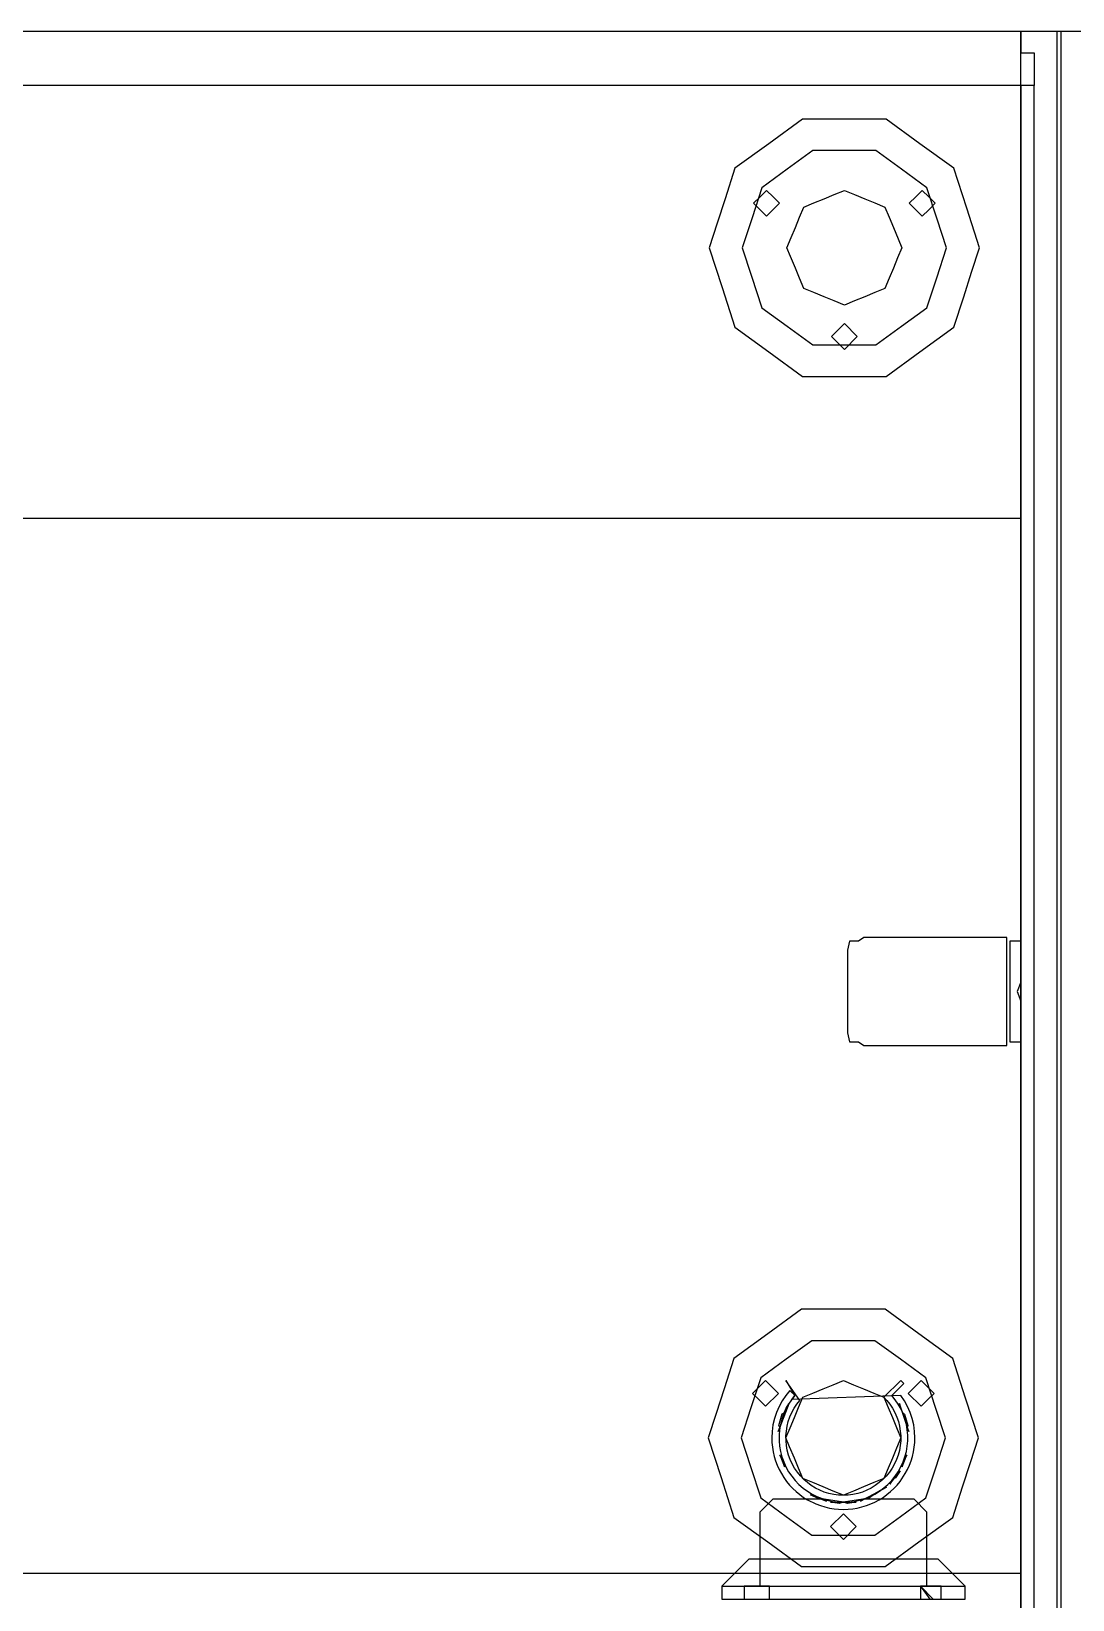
# Model space of a CAD drawing. Extents: x -23.2 to 18.8, y -18.4 to 11.3.
# Drawn here: x -4.6837 to -4.4393, y 0.2249 to 0.5931 of the extents above; entities that cross this region are included whole.
import ezdxf

# ---------------------------------------------------------------- set-up
doc = ezdxf.new("R2010")
doc.units = 0
doc.layers.add('FURNISHINGELEMENT', color=8, linetype='Continuous')

msp = doc.modelspace()

# ---------------------------------------------------------------- linework, layer by layer
at = {"layer": 'FURNISHINGELEMENT'}
for p, q in [((-4.45145, 0.59308, 5.36405), (-4.8134, 0.59308, 5.36405)), ((-4.45145, 0.15493, 5.36405), (-4.45145, 0.59308, 5.36405)), ((-4.45145, 0.59308, 5.36405), (-4.45145, 0.58806, 5.36405)), ((-4.44193, 0.59308, 5.36405), (-4.45145, 0.59308, 5.36405)), ((-4.4334, 0.59308, 5.36405), (-4.44293, 0.59308, 5.36405)), ((-4.44293, 0.59308, 5.36405), (-4.44293, 0.15493, 5.36405)), ((-4.44193, 0.15493, 5.36405), (-4.44193, 0.59308, 5.36405)), ((-4.45145, 0.58806, 5.36405), (-4.44828, 0.58806, 5.36405)), ((-4.44828, 0.58806, 5.36405), (-4.44828, 0.58038, 5.36405)), ((-4.45145, 0.58038, 3.55112), (-4.8134, 0.58038, 3.55112)), ((-4.45145, 0.58038, 4.45759), (-4.8134, 0.58038, 4.45759)), ((-4.45145, 0.58038, 5.05052), (-4.8134, 0.58038, 5.05052)), ((-4.45145, 0.58038, 3.76385), (-4.8134, 0.58038, 3.76385)), ((-4.44828, 0.58038, 3.55112), (-4.45145, 0.58038, 3.55112)), ((-4.44828, 0.58038, 5.36405), (-4.45145, 0.58038, 5.36405)), ((-4.45145, 0.58038, 5.36405), (-4.45145, 0.15493, 5.36405)), ((-4.45145, 0.47878, 4.45759), (-4.45145, 0.58038, 4.45759)), ((-4.45145, 0.23113, 5.05052), (-4.45145, 0.58038, 5.05052)), ((-4.45145, 0.23113, 3.76385), (-4.45145, 0.58038, 3.76385)), ((-4.44828, 0.15493, 3.55112), (-4.44828, 0.58038, 3.55112)), ((-4.50266, 0.57248, 3.5416), (-4.51059, 0.56671, 3.5416)), ((-4.49284, 0.57248, 3.5416), (-4.50266, 0.57248, 3.5416)), ((-4.48303, 0.57248, 3.5416), (-4.49284, 0.57248, 3.5416)), ((-4.4751, 0.56671, 3.5416), (-4.48303, 0.57248, 3.5416)), ((-4.51059, 0.56671, 3.5416), (-4.51853, 0.56095, 3.5416)), ((-4.50025, 0.56509, 3.46351), (-4.50625, 0.56073, 3.46351)), ((-4.49284, 0.56509, 3.46351), (-4.50025, 0.56509, 3.46351)), ((-4.48544, 0.56509, 3.46351), (-4.49284, 0.56509, 3.46351)), ((-4.47944, 0.56073, 3.46351), (-4.48544, 0.56509, 3.46351)), ((-4.46716, 0.56095, 3.5416), (-4.4751, 0.56671, 3.5416)), ((-4.51853, 0.56095, 3.5416), (-4.52085, 0.55379, 3.5416)), ((-4.50625, 0.56073, 3.46351), (-4.51224, 0.55638, 3.46351)), ((-4.47345, 0.55638, 3.46351), (-4.47944, 0.56073, 3.46351)), ((-4.46413, 0.55161, 3.5416), (-4.46716, 0.56095, 3.5416)), ((-4.51224, 0.55638, 3.46351), (-4.51453, 0.54933, 3.46351)), ((-4.47104, 0.54898, 3.46351), (-4.47345, 0.55638, 3.46351)), ((-4.52085, 0.55379, 3.5416), (-4.52272, 0.54804, 3.5416)), ((-4.51415, 0.55272, 3.5416), (-4.51264, 0.55424, 3.5416)), ((-4.51264, 0.55121, 3.5416), (-4.51415, 0.55272, 3.5416)), ((-4.51264, 0.55424, 3.5416), (-4.51112, 0.55575, 3.5416)), ((-4.51112, 0.55575, 3.5416), (-4.5096, 0.55424, 3.5416)), ((-4.50809, 0.55272, 3.5416), (-4.51112, 0.54969, 3.5416)), ((-4.5096, 0.55424, 3.5416), (-4.50809, 0.55272, 3.5416)), ((-4.50237, 0.55181, 3.46351), (-4.49999, 0.5528, 3.46351)), ((-4.49999, 0.5528, 3.46351), (-4.49761, 0.55379, 3.46351)), ((-4.49761, 0.55379, 3.46351), (-4.49523, 0.55477, 3.46351)), ((-4.49523, 0.55477, 3.46351), (-4.49284, 0.55576, 3.46351)), ((-4.49284, 0.55576, 3.46351), (-4.49046, 0.55477, 3.46351)), ((-4.49046, 0.55477, 3.46351), (-4.48808, 0.55379, 3.46351)), ((-4.48808, 0.55379, 3.46351), (-4.4857, 0.5528, 3.46351)), ((-4.4857, 0.5528, 3.46351), (-4.48332, 0.55181, 3.46351)), ((-4.4776, 0.55272, 3.5416), (-4.47609, 0.55424, 3.5416)), ((-4.47457, 0.54969, 3.5416), (-4.4776, 0.55272, 3.5416)), ((-4.47609, 0.55424, 3.5416), (-4.47457, 0.55575, 3.5416)), ((-4.47457, 0.55575, 3.5416), (-4.47305, 0.55424, 3.5416)), ((-4.47305, 0.55424, 3.5416), (-4.47154, 0.55272, 3.5416)), ((-4.47154, 0.55272, 3.5416), (-4.47305, 0.55121, 3.5416)), ((-4.51453, 0.54933, 3.46351), (-4.51682, 0.54228, 3.46351)), ((-4.51112, 0.54969, 3.5416), (-4.51264, 0.55121, 3.5416)), ((-4.50435, 0.54705, 3.46351), (-4.50336, 0.54943, 3.46351)), ((-4.50336, 0.54943, 3.46351), (-4.50237, 0.55181, 3.46351)), ((-4.48332, 0.55181, 3.46351), (-4.48233, 0.54943, 3.46351)), ((-4.48233, 0.54943, 3.46351), (-4.48134, 0.54705, 3.46351)), ((-4.47305, 0.55121, 3.5416), (-4.47457, 0.54969, 3.5416)), ((-4.46887, 0.54228, 3.46351), (-4.47104, 0.54898, 3.46351)), ((-4.4611, 0.54228, 3.5416), (-4.46413, 0.55161, 3.5416)), ((-4.52272, 0.54804, 3.5416), (-4.52459, 0.54228, 3.5416)), ((-4.50533, 0.54467, 3.46351), (-4.50435, 0.54705, 3.46351)), ((-4.48134, 0.54705, 3.46351), (-4.48023, 0.54436, 3.46351)), ((-4.52459, 0.54228, 3.5416), (-4.52156, 0.53295, 3.5416)), ((-4.51682, 0.54228, 3.46351), (-4.51465, 0.53559, 3.46351)), ((-4.50632, 0.54228, 3.46351), (-4.50533, 0.54467, 3.46351)), ((-4.50546, 0.54021, 3.46351), (-4.50632, 0.54228, 3.46351)), ((-4.47937, 0.54228, 3.46351), (-4.48035, 0.5399, 3.46351)), ((-4.48023, 0.54436, 3.46351), (-4.47937, 0.54228, 3.46351)), ((-4.47116, 0.53524, 3.46351), (-4.46887, 0.54228, 3.46351)), ((-4.46297, 0.53653, 3.5416), (-4.4611, 0.54228, 3.5416)), ((-4.50435, 0.53752, 3.46351), (-4.50546, 0.54021, 3.46351)), ((-4.48035, 0.5399, 3.46351), (-4.48134, 0.53752, 3.46351)), ((-4.51465, 0.53559, 3.46351), (-4.51224, 0.52819, 3.46351)), ((-4.50336, 0.53514, 3.46351), (-4.50435, 0.53752, 3.46351)), ((-4.50237, 0.53275, 3.46351), (-4.50336, 0.53514, 3.46351)), ((-4.48233, 0.53514, 3.46351), (-4.48332, 0.53275, 3.46351)), ((-4.48134, 0.53752, 3.46351), (-4.48233, 0.53514, 3.46351)), ((-4.47345, 0.52819, 3.46351), (-4.47116, 0.53524, 3.46351)), ((-4.46483, 0.53078, 3.5416), (-4.46297, 0.53653, 3.5416)), ((-4.52156, 0.53295, 3.5416), (-4.51853, 0.52362, 3.5416)), ((-4.49999, 0.53177, 3.46351), (-4.50237, 0.53275, 3.46351)), ((-4.49761, 0.53078, 3.46351), (-4.49999, 0.53177, 3.46351)), ((-4.49523, 0.52979, 3.46351), (-4.49761, 0.53078, 3.46351)), ((-4.48808, 0.53078, 3.46351), (-4.49046, 0.52979, 3.46351)), ((-4.4857, 0.53177, 3.46351), (-4.48808, 0.53078, 3.46351)), ((-4.48332, 0.53275, 3.46351), (-4.4857, 0.53177, 3.46351)), ((-4.46716, 0.52362, 3.5416), (-4.46483, 0.53078, 3.5416)), ((-4.51224, 0.52819, 3.46351), (-4.50625, 0.52384, 3.46351)), ((-4.49284, 0.52881, 3.46351), (-4.49523, 0.52979, 3.46351)), ((-4.49046, 0.52979, 3.46351), (-4.49284, 0.52881, 3.46351)), ((-4.47944, 0.52384, 3.46351), (-4.47345, 0.52819, 3.46351)), ((-4.51853, 0.52362, 3.5416), (-4.51059, 0.51786, 3.5416)), ((-4.50625, 0.52384, 3.46351), (-4.50025, 0.51948, 3.46351)), ((-4.49588, 0.52145, 3.5416), (-4.49284, 0.52448, 3.5416)), ((-4.49284, 0.52448, 3.5416), (-4.48981, 0.52145, 3.5416)), ((-4.48544, 0.51948, 3.46351), (-4.47944, 0.52384, 3.46351)), ((-4.4751, 0.51786, 3.5416), (-4.46716, 0.52362, 3.5416)), ((-4.50025, 0.51948, 3.46351), (-4.49284, 0.51948, 3.46351)), ((-4.49284, 0.51841, 3.5416), (-4.49588, 0.52145, 3.5416)), ((-4.48981, 0.52145, 3.5416), (-4.49284, 0.51841, 3.5416)), ((-4.49284, 0.51948, 3.46351), (-4.48544, 0.51948, 3.46351)), ((-4.51059, 0.51786, 3.5416), (-4.50266, 0.51209, 3.5416)), ((-4.48303, 0.51209, 3.5416), (-4.4751, 0.51786, 3.5416)), ((-4.50266, 0.51209, 3.5416), (-4.49284, 0.51209, 3.5416)), ((-4.49284, 0.51209, 3.5416), (-4.48303, 0.51209, 3.5416)), ((-4.8134, 0.47878, 4.45759), (-4.45145, 0.47878, 4.45759)), ((-4.49162, 0.37949, 4.96313), (-4.49215, 0.37738, 4.96382)), ((-4.48956, 0.37949, 4.96468), (-4.49162, 0.37949, 4.96313)), ((-4.4883, 0.38036, 4.963), (-4.48956, 0.37949, 4.96468)), ((-4.47625, 0.38036, 4.94702), (-4.4883, 0.38036, 4.963)), ((-4.47543, 0.38036, 4.94634), (-4.47625, 0.38036, 4.94702)), ((-4.4744, 0.38036, 4.94609), (-4.47543, 0.38036, 4.94634)), ((-4.45654, 0.38036, 4.94609), (-4.4744, 0.38036, 4.94609)), ((-4.45474, 0.38036, 4.94684), (-4.45654, 0.38036, 4.94609)), ((-4.45474, 0.35496, 4.94684), (-4.45474, 0.38036, 4.94684)), ((-4.454, 0.37949, 5.01126), (-4.454, 0.37738, 5.01213)), ((-4.45145, 0.37949, 5.01126), (-4.454, 0.37949, 5.01126)), ((-4.45145, 0.37738, 5.01213), (-4.45145, 0.37949, 5.01126)), ((-4.49215, 0.37738, 4.96382), (-4.49215, 0.35794, 4.96382)), ((-4.454, 0.37738, 5.01213), (-4.454, 0.35794, 5.01213)), ((-4.45145, 0.35794, 5.01213), (-4.45145, 0.37738, 5.01213)), ((-4.45145, 0.3699, 4.97973), (-4.45224, 0.36766, 4.9788)), ((-4.45145, 0.3699, 4.97973), (-4.45224, 0.36766, 4.9788)), ((-4.45145, 0.3699, 4.99878), (-4.45224, 0.36766, 4.99785)), ((-4.45145, 0.3699, 4.99878), (-4.45224, 0.36766, 4.99785)), ((-4.45145, 0.36924, 4.97922), (-4.45145, 0.3699, 4.97973)), ((-4.45145, 0.36924, 4.97922), (-4.45145, 0.3699, 4.97973)), ((-4.45145, 0.36924, 4.99827), (-4.45145, 0.3699, 4.99878)), ((-4.45145, 0.36924, 4.99827), (-4.45145, 0.3699, 4.99878)), ((-4.45145, 0.36848, 4.97891), (-4.45145, 0.36924, 4.97922)), ((-4.45145, 0.36848, 4.97891), (-4.45145, 0.36924, 4.97922)), ((-4.45145, 0.36848, 4.99796), (-4.45145, 0.36924, 4.99827)), ((-4.45145, 0.36848, 4.99796), (-4.45145, 0.36924, 4.99827)), ((-4.45145, 0.36684, 4.97891), (-4.45145, 0.36848, 4.97891)), ((-4.45145, 0.36684, 4.97891), (-4.45145, 0.36848, 4.97891)), ((-4.45145, 0.36684, 4.99796), (-4.45145, 0.36848, 4.99796)), ((-4.45145, 0.36684, 4.99796), (-4.45145, 0.36848, 4.99796)), ((-4.45224, 0.36766, 4.9788), (-4.45145, 0.36542, 4.97973)), ((-4.45224, 0.36766, 4.9788), (-4.45145, 0.36542, 4.97973)), ((-4.45224, 0.36766, 4.99785), (-4.45145, 0.36542, 4.99878)), ((-4.45224, 0.36766, 4.99785), (-4.45145, 0.36542, 4.99878)), ((-4.45145, 0.36607, 4.97922), (-4.45145, 0.36684, 4.97891)), ((-4.45145, 0.36607, 4.97922), (-4.45145, 0.36684, 4.97891)), ((-4.45145, 0.36607, 4.99827), (-4.45145, 0.36684, 4.99796)), ((-4.45145, 0.36607, 4.99827), (-4.45145, 0.36684, 4.99796)), ((-4.45145, 0.36542, 4.97973), (-4.45145, 0.36607, 4.97922)), ((-4.45145, 0.36542, 4.97973), (-4.45145, 0.36607, 4.97922)), ((-4.45145, 0.36542, 4.99878), (-4.45145, 0.36607, 4.99827)), ((-4.45145, 0.36542, 4.99878), (-4.45145, 0.36607, 4.99827)), ((-4.49215, 0.35794, 4.96382), (-4.49162, 0.35583, 4.96313)), ((-4.454, 0.35794, 5.01213), (-4.454, 0.35583, 5.01126)), ((-4.45145, 0.35583, 5.01126), (-4.45145, 0.35794, 5.01213)), ((-4.49162, 0.35583, 4.96313), (-4.48956, 0.35583, 4.96468)), ((-4.48956, 0.35583, 4.96468), (-4.4883, 0.35496, 4.963)), ((-4.4883, 0.35496, 4.963), (-4.47625, 0.35496, 4.94702)), ((-4.47625, 0.35496, 4.94702), (-4.47543, 0.35496, 4.94634)), ((-4.47543, 0.35496, 4.94634), (-4.4744, 0.35496, 4.94609)), ((-4.4744, 0.35496, 4.94609), (-4.45654, 0.35496, 4.94609)), ((-4.45654, 0.35496, 4.94609), (-4.45474, 0.35496, 4.94684)), ((-4.454, 0.35583, 5.01126), (-4.45145, 0.35583, 5.01126)), ((-4.5029, 0.29308, 3.5416), (-4.51083, 0.28731, 3.5416)), ((-4.49309, 0.29308, 3.5416), (-4.5029, 0.29308, 3.5416)), ((-4.48328, 0.29308, 3.5416), (-4.49309, 0.29308, 3.5416)), ((-4.47534, 0.28731, 3.5416), (-4.48328, 0.29308, 3.5416)), ((-4.51083, 0.28731, 3.5416), (-4.51877, 0.28155, 3.5416)), ((-4.4674, 0.28155, 3.5416), (-4.47534, 0.28731, 3.5416)), ((-4.5005, 0.28569, 3.46351), (-4.50649, 0.28133, 3.46351)), ((-4.49309, 0.28569, 3.46351), (-4.5005, 0.28569, 3.46351)), ((-4.48568, 0.28569, 3.46351), (-4.49309, 0.28569, 3.46351)), ((-4.47968, 0.28133, 3.46351), (-4.48568, 0.28569, 3.46351)), ((-4.51877, 0.28155, 3.5416), (-4.5211, 0.27439, 3.5416)), ((-4.50649, 0.28133, 3.46351), (-4.51249, 0.27698, 3.46351)), ((-4.47369, 0.27698, 3.46351), (-4.47968, 0.28133, 3.46351)), ((-4.46437, 0.27221, 3.5416), (-4.4674, 0.28155, 3.5416)), ((-4.51249, 0.27698, 3.46351), (-4.51477, 0.26993, 3.46351)), ((-4.51288, 0.27484, 3.5416), (-4.51136, 0.27635, 3.5416)), ((-4.51136, 0.27635, 3.5416), (-4.50985, 0.27484, 3.5416)), ((-4.50334, 0.27169, 3.51393), (-4.50657, 0.27638, 3.51393)), ((-4.50657, 0.27638, 3.51393), (-4.50446, 0.27284, 3.51393)), ((-4.49547, 0.27537, 3.46351), (-4.49309, 0.27636, 3.46351)), ((-4.49309, 0.27636, 3.46351), (-4.4907, 0.27537, 3.46351)), ((-4.47961, 0.27638, 3.51393), (-4.48357, 0.27242, 3.51393)), ((-4.47887, 0.27565, 3.51393), (-4.47961, 0.27638, 3.51393)), ((-4.47633, 0.27484, 3.5416), (-4.47481, 0.27635, 3.5416)), ((-4.47481, 0.27635, 3.5416), (-4.4733, 0.27484, 3.5416)), ((-4.47128, 0.26958, 3.46351), (-4.47369, 0.27698, 3.46351)), ((-4.5211, 0.27439, 3.5416), (-4.52297, 0.26864, 3.5416)), ((-4.5144, 0.27332, 3.5416), (-4.51288, 0.27484, 3.5416)), ((-4.51288, 0.27181, 3.5416), (-4.5144, 0.27332, 3.5416)), ((-4.50833, 0.27332, 3.5416), (-4.51136, 0.27029, 3.5416)), ((-4.50985, 0.27484, 3.5416), (-4.50833, 0.27332, 3.5416)), ((-4.50661, 0.27285, 3.51118), (-4.50745, 0.27158, 3.51118)), ((-4.50565, 0.27403, 3.51118), (-4.50661, 0.27285, 3.51118)), ((-4.50517, 0.27352, 3.51141), (-4.50565, 0.27403, 3.51118)), ((-4.50446, 0.27284, 3.51393), (-4.50526, 0.27184, 3.51393)), ((-4.47957, 0.27285, 3.51118), (-4.50521, 0.2719, 3.51163)), ((-4.50521, 0.2719, 3.51163), (-4.50447, 0.27282, 3.51163)), ((-4.50467, 0.27305, 3.51163), (-4.50517, 0.27352, 3.51141)), ((-4.50447, 0.27282, 3.51163), (-4.50467, 0.27305, 3.51163)), ((-4.50262, 0.27241, 3.46351), (-4.50023, 0.2734, 3.46351)), ((-4.50023, 0.2734, 3.46351), (-4.49785, 0.27439, 3.46351)), ((-4.49785, 0.27439, 3.46351), (-4.49547, 0.27537, 3.46351)), ((-4.4907, 0.27537, 3.46351), (-4.48832, 0.27439, 3.46351)), ((-4.48832, 0.27439, 3.46351), (-4.48594, 0.2734, 3.46351)), ((-4.48594, 0.2734, 3.46351), (-4.48356, 0.27241, 3.46351)), ((-4.48169, 0.27284, 3.51393), (-4.47887, 0.27565, 3.51393)), ((-4.48089, 0.27184, 3.51393), (-4.48169, 0.27284, 3.51393)), ((-4.47872, 0.27158, 3.51118), (-4.47957, 0.27285, 3.51118)), ((-4.47784, 0.27332, 3.5416), (-4.47633, 0.27484, 3.5416)), ((-4.47481, 0.27029, 3.5416), (-4.47784, 0.27332, 3.5416)), ((-4.4733, 0.27484, 3.5416), (-4.47178, 0.27332, 3.5416)), ((-4.47178, 0.27332, 3.5416), (-4.4733, 0.27181, 3.5416)), ((-4.51477, 0.26993, 3.46351), (-4.51706, 0.26288, 3.46351)), ((-4.51136, 0.27029, 3.5416), (-4.51288, 0.27181, 3.5416)), ((-4.50879, 0.26885, 3.51118), (-4.50926, 0.2674, 3.51118)), ((-4.50818, 0.27024, 3.51118), (-4.50879, 0.26885, 3.51118)), ((-4.50589, 0.2709, 3.51163), (-4.50843, 0.26435, 3.51163)), ((-4.50745, 0.27158, 3.51118), (-4.50818, 0.27024, 3.51118)), ((-4.50659, 0.26965, 3.51393), (-4.50712, 0.26848, 3.51393)), ((-4.507, 0.26876, 3.51163), (-4.50649, 0.26985, 3.51163)), ((-4.50597, 0.27077, 3.51393), (-4.50659, 0.26965, 3.51393)), ((-4.50649, 0.26985, 3.51163), (-4.50589, 0.2709, 3.51163)), ((-4.50526, 0.27184, 3.51393), (-4.50597, 0.27077, 3.51393)), ((-4.50564, 0.2678, 3.51393), (-4.50518, 0.26884, 3.51393)), ((-4.50518, 0.26884, 3.51393), (-4.50463, 0.26984, 3.51393)), ((-4.50463, 0.26984, 3.51393), (-4.504, 0.27079, 3.51393)), ((-4.50459, 0.26765, 3.46351), (-4.5036, 0.27003, 3.46351)), ((-4.504, 0.27079, 3.51393), (-4.50334, 0.27169, 3.51393)), ((-4.5036, 0.27003, 3.46351), (-4.50262, 0.27241, 3.46351)), ((-4.48357, 0.27242, 3.51393), (-4.48287, 0.27167, 3.51393)), ((-4.48356, 0.27241, 3.46351), (-4.48257, 0.27003, 3.46351)), ((-4.48287, 0.27167, 3.51393), (-4.48216, 0.27078, 3.51393)), ((-4.48257, 0.27003, 3.46351), (-4.48158, 0.26765, 3.46351)), ((-4.48216, 0.27078, 3.51393), (-4.48154, 0.26983, 3.51393)), ((-4.48154, 0.26983, 3.51393), (-4.48099, 0.26883, 3.51393)), ((-4.48099, 0.26883, 3.51393), (-4.48053, 0.26778, 3.51393)), ((-4.48018, 0.27078, 3.51393), (-4.48089, 0.27184, 3.51393)), ((-4.47955, 0.26966, 3.51393), (-4.48018, 0.27078, 3.51393)), ((-4.47994, 0.27092, 3.51163), (-4.47966, 0.26986, 3.51163)), ((-4.47775, 0.26435, 3.51163), (-4.47994, 0.27092, 3.51163)), ((-4.47966, 0.26986, 3.51163), (-4.47914, 0.26877, 3.51163)), ((-4.47903, 0.26849, 3.51393), (-4.47955, 0.26966, 3.51393)), ((-4.47799, 0.27024, 3.51118), (-4.47872, 0.27158, 3.51118)), ((-4.47739, 0.26885, 3.51118), (-4.47799, 0.27024, 3.51118)), ((-4.47691, 0.2674, 3.51118), (-4.47739, 0.26885, 3.51118)), ((-4.4733, 0.27181, 3.5416), (-4.47481, 0.27029, 3.5416)), ((-4.46911, 0.26288, 3.46351), (-4.47128, 0.26958, 3.46351)), ((-4.46134, 0.26288, 3.5416), (-4.46437, 0.27221, 3.5416)), ((-4.52297, 0.26864, 3.5416), (-4.52483, 0.26288, 3.5416)), ((-4.50961, 0.26591, 3.51118), (-4.50981, 0.26441, 3.51118)), ((-4.50926, 0.2674, 3.51118), (-4.50961, 0.26591, 3.51118)), ((-4.50843, 0.26435, 3.51163), (-4.508, 0.26529, 3.51163)), ((-4.50822, 0.26579, 3.51163), (-4.50744, 0.2685, 3.51163)), ((-4.508, 0.26529, 3.51163), (-4.50822, 0.26579, 3.51163)), ((-4.50786, 0.26603, 3.51393), (-4.50807, 0.26477, 3.51393)), ((-4.50754, 0.26727, 3.51393), (-4.50786, 0.26603, 3.51393)), ((-4.50712, 0.26848, 3.51393), (-4.50754, 0.26727, 3.51393)), ((-4.50744, 0.2685, 3.51163), (-4.507, 0.26876, 3.51163)), ((-4.50656, 0.26288, 3.46351), (-4.50558, 0.26527, 3.46351)), ((-4.50647, 0.26449, 3.51393), (-4.50628, 0.26561, 3.51393)), ((-4.50628, 0.26561, 3.51393), (-4.50601, 0.26672, 3.51393)), ((-4.50601, 0.26672, 3.51393), (-4.50564, 0.2678, 3.51393)), ((-4.50558, 0.26527, 3.46351), (-4.50459, 0.26765, 3.46351)), ((-4.48158, 0.26765, 3.46351), (-4.48047, 0.26496, 3.46351)), ((-4.48053, 0.26778, 3.51393), (-4.48016, 0.26671, 3.51393)), ((-4.48016, 0.26671, 3.51393), (-4.47989, 0.2656, 3.51393)), ((-4.47989, 0.2656, 3.51393), (-4.47971, 0.26448, 3.51393)), ((-4.47914, 0.26877, 3.51163), (-4.47873, 0.26848, 3.51163)), ((-4.4786, 0.26728, 3.51393), (-4.47903, 0.26849, 3.51393)), ((-4.47873, 0.26848, 3.51163), (-4.47795, 0.26577, 3.51163)), ((-4.47828, 0.26604, 3.51393), (-4.4786, 0.26728, 3.51393)), ((-4.47807, 0.26478, 3.51393), (-4.47828, 0.26604, 3.51393)), ((-4.47795, 0.26577, 3.51163), (-4.47814, 0.26529, 3.51163)), ((-4.47814, 0.26529, 3.51163), (-4.47775, 0.26435, 3.51163)), ((-4.47657, 0.26591, 3.51118), (-4.47691, 0.2674, 3.51118)), ((-4.47636, 0.26441, 3.51118), (-4.47657, 0.26591, 3.51118)), ((-4.52483, 0.26288, 3.5416), (-4.5218, 0.25355, 3.5416)), ((-4.51706, 0.26288, 3.46351), (-4.51489, 0.25619, 3.46351)), ((-4.50981, 0.26441, 3.51118), (-4.50988, 0.26288, 3.51118)), ((-4.50988, 0.26288, 3.51118), (-4.50985, 0.26179, 3.51118)), ((-4.50985, 0.26179, 3.51118), (-4.50974, 0.26069, 3.51118)), ((-4.50807, 0.26477, 3.51393), (-4.50818, 0.26349, 3.51393)), ((-4.50818, 0.26349, 3.51393), (-4.50818, 0.26221, 3.51393)), ((-4.50818, 0.26221, 3.51393), (-4.50806, 0.26093, 3.51393)), ((-4.50656, 0.26336, 3.51393), (-4.50647, 0.26449, 3.51393)), ((-4.50655, 0.26222, 3.51393), (-4.50656, 0.26336, 3.51393)), ((-4.5057, 0.26081, 3.46351), (-4.50656, 0.26288, 3.46351)), ((-4.50644, 0.26108, 3.51393), (-4.50655, 0.26222, 3.51393)), ((-4.47961, 0.26288, 3.46351), (-4.4806, 0.2605, 3.46351)), ((-4.48047, 0.26496, 3.46351), (-4.47961, 0.26288, 3.46351)), ((-4.47963, 0.26221, 3.51393), (-4.47973, 0.26107, 3.51393)), ((-4.47971, 0.26448, 3.51393), (-4.47962, 0.26334, 3.51393)), ((-4.47962, 0.26334, 3.51393), (-4.47963, 0.26221, 3.51393)), ((-4.47808, 0.26094, 3.51393), (-4.47797, 0.26222, 3.51393)), ((-4.47796, 0.2635, 3.51393), (-4.47807, 0.26478, 3.51393)), ((-4.47797, 0.26222, 3.51393), (-4.47796, 0.2635, 3.51393)), ((-4.47644, 0.26069, 3.51118), (-4.47633, 0.26179, 3.51118)), ((-4.47629, 0.26288, 3.51118), (-4.47636, 0.26441, 3.51118)), ((-4.47633, 0.26179, 3.51118), (-4.47629, 0.26288, 3.51118)), ((-4.4714, 0.25584, 3.46351), (-4.46911, 0.26288, 3.46351)), ((-4.46321, 0.25713, 3.5416), (-4.46134, 0.26288, 3.5416)), ((-4.50974, 0.26069, 3.51118), (-4.50956, 0.25961, 3.51118)), ((-4.50956, 0.25961, 3.51118), (-4.50931, 0.25854, 3.51118)), ((-4.50931, 0.25854, 3.51118), (-4.50899, 0.25749, 3.51118)), ((-4.50806, 0.26093, 3.51393), (-4.50785, 0.25967, 3.51393)), ((-4.50728, 0.25771, 3.51163), (-4.50797, 0.2589, 3.51163)), ((-4.50797, 0.2589, 3.51163), (-4.50691, 0.25607, 3.51163)), ((-4.50785, 0.25967, 3.51393), (-4.50752, 0.25843, 3.51393)), ((-4.50752, 0.25843, 3.51393), (-4.50709, 0.25722, 3.51393)), ((-4.50624, 0.25996, 3.51393), (-4.50644, 0.26108, 3.51393)), ((-4.50595, 0.25886, 3.51393), (-4.50624, 0.25996, 3.51393)), ((-4.50556, 0.25779, 3.51393), (-4.50595, 0.25886, 3.51393)), ((-4.50459, 0.25812, 3.46351), (-4.5057, 0.26081, 3.46351)), ((-4.50509, 0.25676, 3.51393), (-4.50556, 0.25779, 3.51393)), ((-4.5036, 0.25574, 3.46351), (-4.50459, 0.25812, 3.46351)), ((-4.48158, 0.25812, 3.46351), (-4.48257, 0.25574, 3.46351)), ((-4.4806, 0.2605, 3.46351), (-4.48158, 0.25812, 3.46351)), ((-4.48061, 0.25778, 3.51393), (-4.48109, 0.25675, 3.51393)), ((-4.48023, 0.25885, 3.51393), (-4.48061, 0.25778, 3.51393)), ((-4.47993, 0.25995, 3.51393), (-4.48023, 0.25885, 3.51393)), ((-4.47973, 0.26107, 3.51393), (-4.47993, 0.25995, 3.51393)), ((-4.47927, 0.25607, 3.51163), (-4.4782, 0.2589, 3.51163)), ((-4.47905, 0.25723, 3.51393), (-4.47862, 0.25844, 3.51393)), ((-4.4782, 0.2589, 3.51163), (-4.47886, 0.25771, 3.51163)), ((-4.47862, 0.25844, 3.51393), (-4.47829, 0.25968, 3.51393)), ((-4.47829, 0.25968, 3.51393), (-4.47808, 0.26094, 3.51393)), ((-4.47718, 0.25749, 3.51118), (-4.47687, 0.25854, 3.51118)), ((-4.47687, 0.25854, 3.51118), (-4.47662, 0.25961, 3.51118)), ((-4.47662, 0.25961, 3.51118), (-4.47644, 0.26069, 3.51118)), ((-4.51489, 0.25619, 3.46351), (-4.51249, 0.24879, 3.46351)), ((-4.50899, 0.25749, 3.51118), (-4.5086, 0.25646, 3.51118)), ((-4.5086, 0.25646, 3.51118), (-4.50815, 0.25546, 3.51118)), ((-4.50815, 0.25546, 3.51118), (-4.50763, 0.25449, 3.51118)), ((-4.50763, 0.25449, 3.51118), (-4.50705, 0.25355, 3.51118)), ((-4.50691, 0.25607, 3.51163), (-4.50728, 0.25771, 3.51163)), ((-4.50709, 0.25722, 3.51393), (-4.50656, 0.25605, 3.51393)), ((-4.50656, 0.25605, 3.51393), (-4.50593, 0.25493, 3.51393)), ((-4.50593, 0.25493, 3.51393), (-4.50521, 0.25387, 3.51393)), ((-4.50453, 0.25577, 3.51393), (-4.50509, 0.25676, 3.51393)), ((-4.50389, 0.25483, 3.51393), (-4.50453, 0.25577, 3.51393)), ((-4.50317, 0.25394, 3.51393), (-4.50389, 0.25483, 3.51393)), ((-4.50262, 0.25335, 3.46351), (-4.5036, 0.25574, 3.46351)), ((-4.48257, 0.25574, 3.46351), (-4.48356, 0.25335, 3.46351)), ((-4.48229, 0.25482, 3.51393), (-4.48301, 0.25393, 3.51393)), ((-4.48165, 0.25576, 3.51393), (-4.48229, 0.25482, 3.51393)), ((-4.48219, 0.25199, 3.51163), (-4.47974, 0.25518, 3.51163)), ((-4.48109, 0.25675, 3.51393), (-4.48165, 0.25576, 3.51393)), ((-4.48092, 0.25388, 3.51393), (-4.4802, 0.25494, 3.51393)), ((-4.47974, 0.25518, 3.51163), (-4.48086, 0.2535, 3.51163)), ((-4.4802, 0.25494, 3.51393), (-4.47958, 0.25606, 3.51393)), ((-4.47976, 0.25266, 3.51118), (-4.47854, 0.25449, 3.51118)), ((-4.47958, 0.25606, 3.51393), (-4.47905, 0.25723, 3.51393)), ((-4.47886, 0.25771, 3.51163), (-4.47927, 0.25607, 3.51163)), ((-4.47854, 0.25449, 3.51118), (-4.47802, 0.25546, 3.51118)), ((-4.47802, 0.25546, 3.51118), (-4.47757, 0.25646, 3.51118)), ((-4.47757, 0.25646, 3.51118), (-4.47718, 0.25749, 3.51118)), ((-4.47369, 0.24879, 3.46351), (-4.4714, 0.25584, 3.46351)), ((-4.46508, 0.25138, 3.5416), (-4.46321, 0.25713, 3.5416)), ((-4.5218, 0.25355, 3.5416), (-4.51877, 0.24422, 3.5416)), ((-4.50705, 0.25355, 3.51118), (-4.50641, 0.25266, 3.51118)), ((-4.50641, 0.25266, 3.51118), (-4.50571, 0.25181, 3.51118)), ((-4.50571, 0.25181, 3.51118), (-4.50496, 0.25101, 3.51118)), ((-4.50521, 0.25387, 3.51393), (-4.50441, 0.25288, 3.51393)), ((-4.50496, 0.25101, 3.51118), (-4.50416, 0.25026, 3.51118)), ((-4.50441, 0.25288, 3.51393), (-4.50352, 0.25195, 3.51393)), ((-4.50352, 0.25195, 3.51393), (-4.50256, 0.25111, 3.51393)), ((-4.50238, 0.25312, 3.51393), (-4.50317, 0.25394, 3.51393)), ((-4.50023, 0.25237, 3.46351), (-4.50262, 0.25335, 3.46351)), ((-4.50256, 0.25111, 3.51393), (-4.50152, 0.25035, 3.51393)), ((-4.50152, 0.25237, 3.51393), (-4.50238, 0.25312, 3.51393)), ((-4.50061, 0.2517, 3.51393), (-4.50152, 0.25237, 3.51393)), ((-4.49964, 0.25111, 3.51393), (-4.50061, 0.2517, 3.51393)), ((-4.49785, 0.25138, 3.46351), (-4.50023, 0.25237, 3.46351)), ((-4.49862, 0.25059, 3.51393), (-4.49964, 0.25111, 3.51393)), ((-4.49756, 0.25017, 3.51393), (-4.49862, 0.25059, 3.51393)), ((-4.49547, 0.25039, 3.46351), (-4.49785, 0.25138, 3.46351)), ((-4.49309, 0.24941, 3.46351), (-4.49547, 0.25039, 3.46351)), ((-4.4907, 0.25039, 3.46351), (-4.49309, 0.24941, 3.46351)), ((-4.48832, 0.25138, 3.46351), (-4.4907, 0.25039, 3.46351)), ((-4.4891, 0.248, 3.51163), (-4.48293, 0.2513, 3.51163)), ((-4.48757, 0.25059, 3.51393), (-4.48862, 0.25017, 3.51393)), ((-4.48594, 0.25237, 3.46351), (-4.48832, 0.25138, 3.46351)), ((-4.48655, 0.2511, 3.51393), (-4.48757, 0.25059, 3.51393)), ((-4.48558, 0.25169, 3.51393), (-4.48655, 0.2511, 3.51393)), ((-4.48356, 0.25335, 3.46351), (-4.48594, 0.25237, 3.46351)), ((-4.48466, 0.25237, 3.51393), (-4.48558, 0.25169, 3.51393)), ((-4.4844, 0.2505, 3.51163), (-4.48551, 0.24979, 3.51163)), ((-4.4838, 0.25312, 3.51393), (-4.48466, 0.25237, 3.51393)), ((-4.48461, 0.25035, 3.51393), (-4.48358, 0.25112, 3.51393)), ((-4.48293, 0.2513, 3.51163), (-4.4844, 0.2505, 3.51163)), ((-4.48301, 0.25393, 3.51393), (-4.4838, 0.25312, 3.51393)), ((-4.48358, 0.25112, 3.51393), (-4.48262, 0.25196, 3.51393)), ((-4.48262, 0.25196, 3.51393), (-4.48173, 0.25289, 3.51393)), ((-4.48149, 0.25317, 3.51163), (-4.48219, 0.25199, 3.51163)), ((-4.48201, 0.25026, 3.51118), (-4.48121, 0.25101, 3.51118)), ((-4.48173, 0.25289, 3.51393), (-4.48092, 0.25388, 3.51393)), ((-4.48086, 0.2535, 3.51163), (-4.48149, 0.25317, 3.51163)), ((-4.48121, 0.25101, 3.51118), (-4.48046, 0.25181, 3.51118)), ((-4.48046, 0.25181, 3.51118), (-4.47976, 0.25266, 3.51118)), ((-4.4674, 0.24422, 3.5416), (-4.46508, 0.25138, 3.5416)), ((-4.50968, 0.24847, 3.51393), (-4.51268, 0.24547, 3.51393)), ((-4.51249, 0.24879, 3.46351), (-4.50649, 0.24444, 3.46351)), ((-4.49762, 0.24847, 3.51393), (-4.50968, 0.24847, 3.51393)), ((-4.50416, 0.25026, 3.51118), (-4.50331, 0.24956, 3.51118)), ((-4.50331, 0.24956, 3.51118), (-4.50242, 0.24892, 3.51118)), ((-4.50242, 0.24892, 3.51118), (-4.50148, 0.24834, 3.51118)), ((-4.50152, 0.25035, 3.51393), (-4.50043, 0.24968, 3.51393)), ((-4.50148, 0.24834, 3.51118), (-4.49951, 0.24737, 3.51118)), ((-4.49898, 0.24865, 3.51163), (-4.50079, 0.24954, 3.51163)), ((-4.50079, 0.24954, 3.51163), (-4.49708, 0.248, 3.51163)), ((-4.50043, 0.24968, 3.51393), (-4.49929, 0.2491, 3.51393)), ((-4.49951, 0.24737, 3.51118), (-4.49849, 0.24698, 3.51118)), ((-4.49929, 0.2491, 3.51393), (-4.4981, 0.24862, 3.51393)), ((-4.49824, 0.24868, 3.51163), (-4.49898, 0.24865, 3.51163)), ((-4.49849, 0.24698, 3.51118), (-4.49743, 0.24666, 3.51118)), ((-4.49708, 0.248, 3.51163), (-4.49824, 0.24868, 3.51163)), ((-4.4981, 0.24862, 3.51393), (-4.49687, 0.24825, 3.51393)), ((-4.49307, 0.24777, 3.51393), (-4.49762, 0.24847, 3.51393)), ((-4.49647, 0.24984, 3.51393), (-4.49756, 0.25017, 3.51393)), ((-4.49687, 0.24825, 3.51393), (-4.49562, 0.24798, 3.51393)), ((-4.49536, 0.2496, 3.51393), (-4.49647, 0.24984, 3.51393)), ((-4.4941, 0.24751, 3.51163), (-4.49609, 0.24777, 3.51163)), ((-4.49609, 0.24777, 3.51163), (-4.49008, 0.24777, 3.51163)), ((-4.49562, 0.24798, 3.51393), (-4.49435, 0.24782, 3.51393)), ((-4.49423, 0.24946, 3.51393), (-4.49536, 0.2496, 3.51393)), ((-4.49435, 0.24782, 3.51393), (-4.49307, 0.24776, 3.51393)), ((-4.49309, 0.24941, 3.51393), (-4.49423, 0.24946, 3.51393)), ((-4.49307, 0.24776, 3.51163), (-4.4941, 0.24751, 3.51163)), ((-4.49196, 0.24946, 3.51393), (-4.49309, 0.24941, 3.51393)), ((-4.48852, 0.24847, 3.51393), (-4.49307, 0.24777, 3.51393)), ((-4.49307, 0.24776, 3.51393), (-4.49179, 0.24782, 3.51393)), ((-4.49208, 0.24751, 3.51163), (-4.49307, 0.24776, 3.51163)), ((-4.49008, 0.24777, 3.51163), (-4.49208, 0.24751, 3.51163)), ((-4.49083, 0.2496, 3.51393), (-4.49196, 0.24946, 3.51393)), ((-4.49179, 0.24782, 3.51393), (-4.49051, 0.24798, 3.51393)), ((-4.48971, 0.24984, 3.51393), (-4.49083, 0.2496, 3.51393)), ((-4.49051, 0.24798, 3.51393), (-4.48926, 0.24825, 3.51393)), ((-4.48862, 0.25017, 3.51393), (-4.48971, 0.24984, 3.51393)), ((-4.48926, 0.24825, 3.51393), (-4.48804, 0.24863, 3.51393)), ((-4.4879, 0.24868, 3.51163), (-4.4891, 0.248, 3.51163)), ((-4.48874, 0.24666, 3.51118), (-4.48769, 0.24698, 3.51118)), ((-4.47646, 0.24847, 3.51393), (-4.48852, 0.24847, 3.51393)), ((-4.48804, 0.24863, 3.51393), (-4.48685, 0.2491, 3.51393)), ((-4.48719, 0.24865, 3.51163), (-4.4879, 0.24868, 3.51163)), ((-4.48769, 0.24698, 3.51118), (-4.48666, 0.24737, 3.51118)), ((-4.48551, 0.24979, 3.51163), (-4.48719, 0.24865, 3.51163)), ((-4.48685, 0.2491, 3.51393), (-4.4857, 0.24968, 3.51393)), ((-4.48666, 0.24737, 3.51118), (-4.48566, 0.24782, 3.51118)), ((-4.4857, 0.24968, 3.51393), (-4.48461, 0.25035, 3.51393)), ((-4.48566, 0.24782, 3.51118), (-4.48469, 0.24834, 3.51118)), ((-4.48469, 0.24834, 3.51118), (-4.48376, 0.24892, 3.51118)), ((-4.48376, 0.24892, 3.51118), (-4.48286, 0.24956, 3.51118)), ((-4.48286, 0.24956, 3.51118), (-4.48201, 0.25026, 3.51118)), ((-4.47968, 0.24444, 3.46351), (-4.47369, 0.24879, 3.46351)), ((-4.47346, 0.24547, 3.51393), (-4.47646, 0.24847, 3.51393)), ((-4.51877, 0.24422, 3.5416), (-4.51083, 0.23846, 3.5416)), ((-4.51268, 0.24547, 3.51393), (-4.51268, 0.22803, 3.51393)), ((-4.50649, 0.24444, 3.46351), (-4.5005, 0.24008, 3.46351)), ((-4.49743, 0.24666, 3.51118), (-4.49636, 0.24641, 3.51118)), ((-4.49636, 0.24641, 3.51118), (-4.49528, 0.24623, 3.51118)), ((-4.49612, 0.24205, 3.5416), (-4.49309, 0.24508, 3.5416)), ((-4.49528, 0.24623, 3.51118), (-4.49419, 0.24613, 3.51118)), ((-4.49419, 0.24613, 3.51118), (-4.49309, 0.24609, 3.51118)), ((-4.49309, 0.24609, 3.51118), (-4.49199, 0.24613, 3.51118)), ((-4.49309, 0.24508, 3.5416), (-4.49005, 0.24205, 3.5416)), ((-4.49199, 0.24613, 3.51118), (-4.4909, 0.24623, 3.51118)), ((-4.4909, 0.24623, 3.51118), (-4.48981, 0.24641, 3.51118)), ((-4.48981, 0.24641, 3.51118), (-4.48874, 0.24666, 3.51118)), ((-4.48568, 0.24008, 3.46351), (-4.47968, 0.24444, 3.46351)), ((-4.47534, 0.23846, 3.5416), (-4.4674, 0.24422, 3.5416)), ((-4.47346, 0.22803, 3.51393), (-4.47346, 0.24547, 3.51393)), ((-4.5005, 0.24008, 3.46351), (-4.49309, 0.24008, 3.46351)), ((-4.49309, 0.23901, 3.5416), (-4.49612, 0.24205, 3.5416)), ((-4.49005, 0.24205, 3.5416), (-4.49309, 0.23901, 3.5416)), ((-4.49309, 0.24008, 3.46351), (-4.48568, 0.24008, 3.46351)), ((-4.51083, 0.23846, 3.5416), (-4.5029, 0.23269, 3.5416)), ((-4.48328, 0.23269, 3.5416), (-4.47534, 0.23846, 3.5416)), ((-4.51529, 0.23438, 3.52597), (-4.52164, 0.22803, 3.52597)), ((-4.51529, 0.23438, 3.48134), (-4.52164, 0.22803, 3.48134)), ((-4.47084, 0.23438, 3.52597), (-4.51529, 0.23438, 3.52597)), ((-4.47084, 0.23438, 3.48134), (-4.51529, 0.23438, 3.48134)), ((-4.5029, 0.23269, 3.5416), (-4.49309, 0.23269, 3.5416)), ((-4.49309, 0.23269, 3.5416), (-4.48328, 0.23269, 3.5416)), ((-4.46449, 0.22803, 3.52597), (-4.47084, 0.23438, 3.52597)), ((-4.46449, 0.22803, 3.48134), (-4.47084, 0.23438, 3.48134)), ((-4.8134, 0.23113, 5.05052), (-4.45145, 0.23113, 5.05052)), ((-4.8134, 0.23113, 3.76385), (-4.45145, 0.23113, 3.76385)), ((-4.52164, 0.22803, 3.52597), (-4.52164, 0.22503, 3.52597)), ((-4.52164, 0.22803, 3.48134), (-4.46449, 0.22803, 3.48134)), ((-4.52164, 0.22503, 3.52597), (-4.46449, 0.22503, 3.52597)), ((-4.51339, 0.22803, 3.48784), (-4.51637, 0.22803, 3.49082)), ((-4.51637, 0.22803, 3.49082), (-4.51637, 0.22503, 3.49082)), ((-4.51637, 0.22503, 3.49082), (-4.51339, 0.22503, 3.48784)), ((-4.51042, 0.22803, 3.49082), (-4.51339, 0.22803, 3.48784)), ((-4.51339, 0.22503, 3.48784), (-4.51042, 0.22503, 3.49082)), ((-4.51268, 0.22803, 3.51393), (-4.47346, 0.22803, 3.51393)), ((-4.51042, 0.22503, 3.49082), (-4.51042, 0.22803, 3.49082)), ((-4.47431, 0.22803, 3.48817), (-4.47494, 0.22803, 3.48866)), ((-4.47494, 0.22803, 3.48866), (-4.47125, 0.22803, 3.48817)), ((-4.47431, 0.22803, 3.48817), (-4.47494, 0.22803, 3.48866)), ((-4.47494, 0.22803, 3.48866), (-4.47199, 0.22503, 3.48787)), ((-4.47431, 0.22803, 3.48817), (-4.47494, 0.22803, 3.48866)), ((-4.47494, 0.22803, 3.48866), (-4.47278, 0.22503, 3.48776)), ((-4.47431, 0.22803, 3.48817), (-4.47494, 0.22803, 3.48866)), ((-4.47494, 0.22803, 3.48866), (-4.47494, 0.22503, 3.48866)), ((-4.47494, 0.22503, 3.48866), (-4.47431, 0.22503, 3.48817)), ((-4.47278, 0.22803, 3.48776), (-4.47431, 0.22803, 3.48817)), ((-4.47278, 0.22803, 3.48776), (-4.47431, 0.22803, 3.48817)), ((-4.47278, 0.22803, 3.48776), (-4.47431, 0.22803, 3.48817)), ((-4.47278, 0.22803, 3.48776), (-4.47431, 0.22803, 3.48817)), ((-4.47431, 0.22503, 3.48817), (-4.47278, 0.22503, 3.48776)), ((-4.47199, 0.22803, 3.48787), (-4.47278, 0.22803, 3.48776)), ((-4.47199, 0.22803, 3.48787), (-4.47278, 0.22803, 3.48776)), ((-4.47199, 0.22803, 3.48787), (-4.47278, 0.22803, 3.48776)), ((-4.47199, 0.22803, 3.48787), (-4.47278, 0.22803, 3.48776)), ((-4.47278, 0.22503, 3.48776), (-4.47199, 0.22503, 3.48787)), ((-4.47278, 0.22503, 3.48776), (-4.47199, 0.22503, 3.48787)), ((-4.47125, 0.22803, 3.48817), (-4.47199, 0.22803, 3.48787)), ((-4.47125, 0.22803, 3.48817), (-4.47199, 0.22803, 3.48787)), ((-4.47125, 0.22803, 3.48817), (-4.47199, 0.22803, 3.48787)), ((-4.47125, 0.22803, 3.48817), (-4.47199, 0.22803, 3.48787)), ((-4.47199, 0.22503, 3.48787), (-4.47125, 0.22503, 3.48817)), ((-4.47199, 0.22503, 3.48787), (-4.47125, 0.22503, 3.48817)), ((-4.47199, 0.22503, 3.48787), (-4.47125, 0.22503, 3.48817)), ((-4.47062, 0.22803, 3.48866), (-4.47125, 0.22803, 3.48817)), ((-4.47062, 0.22803, 3.48866), (-4.47125, 0.22803, 3.48817)), ((-4.47062, 0.22803, 3.48866), (-4.47125, 0.22803, 3.48817)), ((-4.47125, 0.22503, 3.48817), (-4.47062, 0.22503, 3.48866)), ((-4.47125, 0.22503, 3.48817), (-4.47062, 0.22503, 3.48866)), ((-4.47125, 0.22503, 3.48817), (-4.47062, 0.22503, 3.48866)), ((-4.47013, 0.22803, 3.48929), (-4.47062, 0.22803, 3.48866)), ((-4.47013, 0.22803, 3.48929), (-4.47062, 0.22803, 3.48866)), ((-4.47013, 0.22803, 3.48929), (-4.47062, 0.22803, 3.48866)), ((-4.47062, 0.22503, 3.48866), (-4.47013, 0.22503, 3.48929)), ((-4.47062, 0.22503, 3.48866), (-4.47013, 0.22503, 3.48929)), ((-4.47062, 0.22503, 3.48866), (-4.47013, 0.22503, 3.48929)), ((-4.47013, 0.22503, 3.48929), (-4.47013, 0.22803, 3.48929)), ((-4.47013, 0.22503, 3.48929), (-4.47013, 0.22803, 3.48929)), ((-4.47013, 0.22503, 3.48929), (-4.47013, 0.22803, 3.48929)), ((-4.46449, 0.22503, 3.52597), (-4.46449, 0.22803, 3.52597))]:
    msp.add_line(p, q, dxfattribs=at)

doc.saveas('drawing.dxf')
